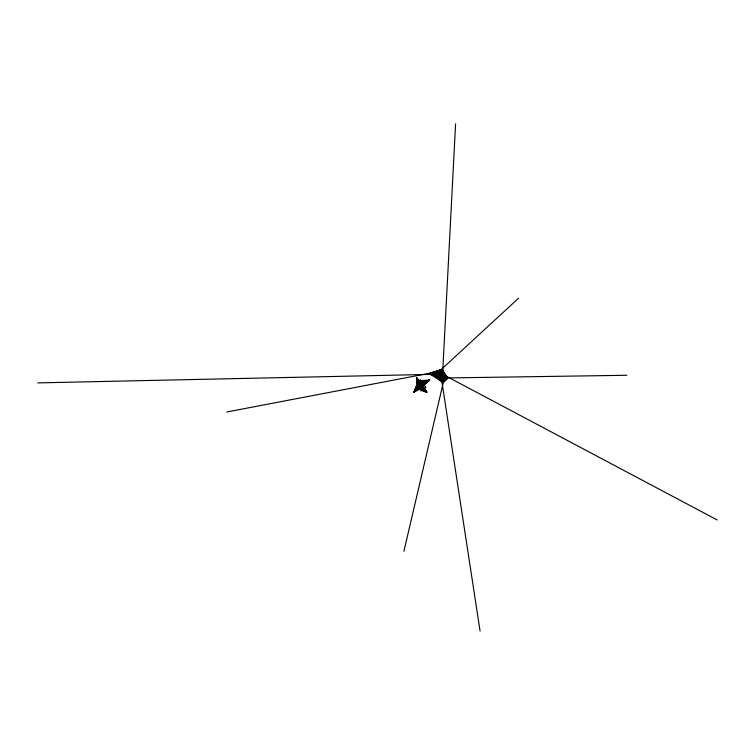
<?xml version="1.0" encoding="UTF-8"?>
<svg xmlns="http://www.w3.org/2000/svg" width="755" height="755" viewBox="0 0 755 755"><rect width="100%" height="100%" fill="white"/><g stroke="black" fill="none" stroke-linecap="round" stroke-linejoin="round"><path stroke-width="1.13" d="M455.595 123.877L442.789 370.271L444.11 374.348L447.102 377.519L441.76 381.709L437.749 377.396L430.652 374.386L37.75 382.889M403.916 551.273L443.591 381.294L445.507 378.736L447.177 377.944L626.858 375.273M518.572 298.206L440.948 369.78L436.664 372.234L430.558 373.055L430.652 374.386C435.163 374.216 439.948 376.49 441.76 380.803L443.591 381.294L444.686 379.482L447.177 377.944L447.092 376.622L444.11 373.442L442.789 370.271L440.948 369.78L430.558 373.055L226.717 412.003M443.874 381.624L443.591 382.2L436.89 376.349L430.558 373.055L438.202 375.801L444.214 381.096L443.874 381.624L438.759 376.962L432.332 373.008M444.214 381.096L447.186 378.84L443.544 374.64L440.948 369.78L447.177 377.944M440.995 379.369L443.402 377.009L446.205 375.848M438.985 377.085L441.694 375.093L444.714 374.244M437.758 376.188L440.816 374.235L444.11 373.442M440.995 380.463L446.214 376.811M440.061 379.35L445.422 376.047M432.889 374.508L438.211 372.13L442.911 371.064M444.723 375.226L438.976 378.34M444.11 374.348L437.749 377.396M443.6 373.423L436.352 376.537M443.194 372.441L434.748 375.735M442.874 370.799L443.025 371.384L439.212 373.225L432.889 375.018M439.636 370.365L440.325 370.073M439.032 370.611L436.579 371.469M434.871 371.979L435.748 371.715M433.993 372.224L432.294 372.659M445.422 375.046L442.553 376.018L440.448 377.698L440.061 378.132L441.194 379.746M443.185 371.847L439.07 372.734L434.757 374.886L436.418 375.48L439.939 373.442L443.591 372.64L446.375 375.99M432.162 374.471L433.077 374.546M432.332 372.649L438.768 375.377L443.874 380.652M433.927 372.243L439.41 374.961L444.214 380.076M435.361 371.837L440.108 374.574L444.601 379.567M436.673 371.441L440.816 374.235L445.035 379.114M437.872 371.035L441.533 373.942L445.507 378.736M438.976 370.639L446.026 378.406M717.25 519.987L447.092 376.622L445.28 377.406L441.76 380.803L480.086 631.123M437.239 375.914L438.004 376.368M433.917 372.847L439.41 376.679L443.591 381.294M440.005 370.224L446.582 378.151M435.352 372.583L444.601 380.605M438.702 376.877L439.353 377.434M436.664 372.234L445.035 380.171M445.516 379.774L437.862 371.781M446.035 379.425L438.976 371.224M446.592 379.114L440.005 370.563M443.025 371.384L443.232 371.941M416.817 384.05L414.051 392.072L420.176 388.882L429.67 380.01C425.48 380.671 419.176 379.387 416.817 384.05L418.232 387.617L421.365 390.977L425.905 387.419L420.563 379.774L417.591 381.69L416.515 383.134L416.817 384.05M417.232 385.324L414.051 392.072L429.67 380.01L420.488 382.19L417.232 385.324M417.581 386.277L414.051 392.072L421.45 385.72L429.67 380.01L421.016 383.04L417.581 386.277M417.902 387.013L414.051 392.072L421.007 385.078L429.67 380.01L421.479 383.785L417.902 387.013M447.639 378.425L443.147 382.625L429.255 373.461L442.251 369.365L447.639 378.425M432.181 373.461L430.652 374.386L437.4 372.885L442.789 370.271L432.181 373.461M426.754 392.1C419.78 391.241 415.769 384.503 416.722 377.944L419.846 381.2L426.754 392.1C420.214 390.486 416.534 384.361 416.722 377.944L426.754 392.1C420.78 389.75 417.336 384.106 416.722 377.944L421.45 385.72L426.754 392.1L420.45 386.522L416.722 377.944L420.96 386.107L426.754 392.1"/></g></svg>
